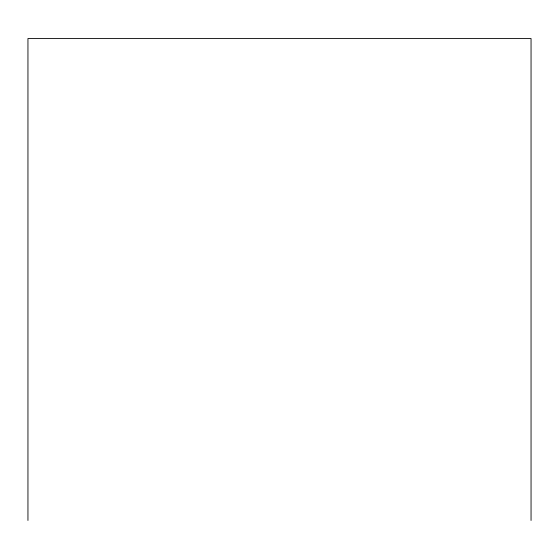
<?xml version="1.0" encoding="UTF-8"?>
<svg xmlns="http://www.w3.org/2000/svg" width="559" height="559" viewBox="0 0 559 559"><rect width="100%" height="100%" fill="white"/><g stroke="black" fill="none" stroke-linecap="round" stroke-linejoin="round"><path stroke-width="0.84" d="M531.05 520.464L531.05 38.536L27.95 38.536L27.95 520.464"/></g></svg>
